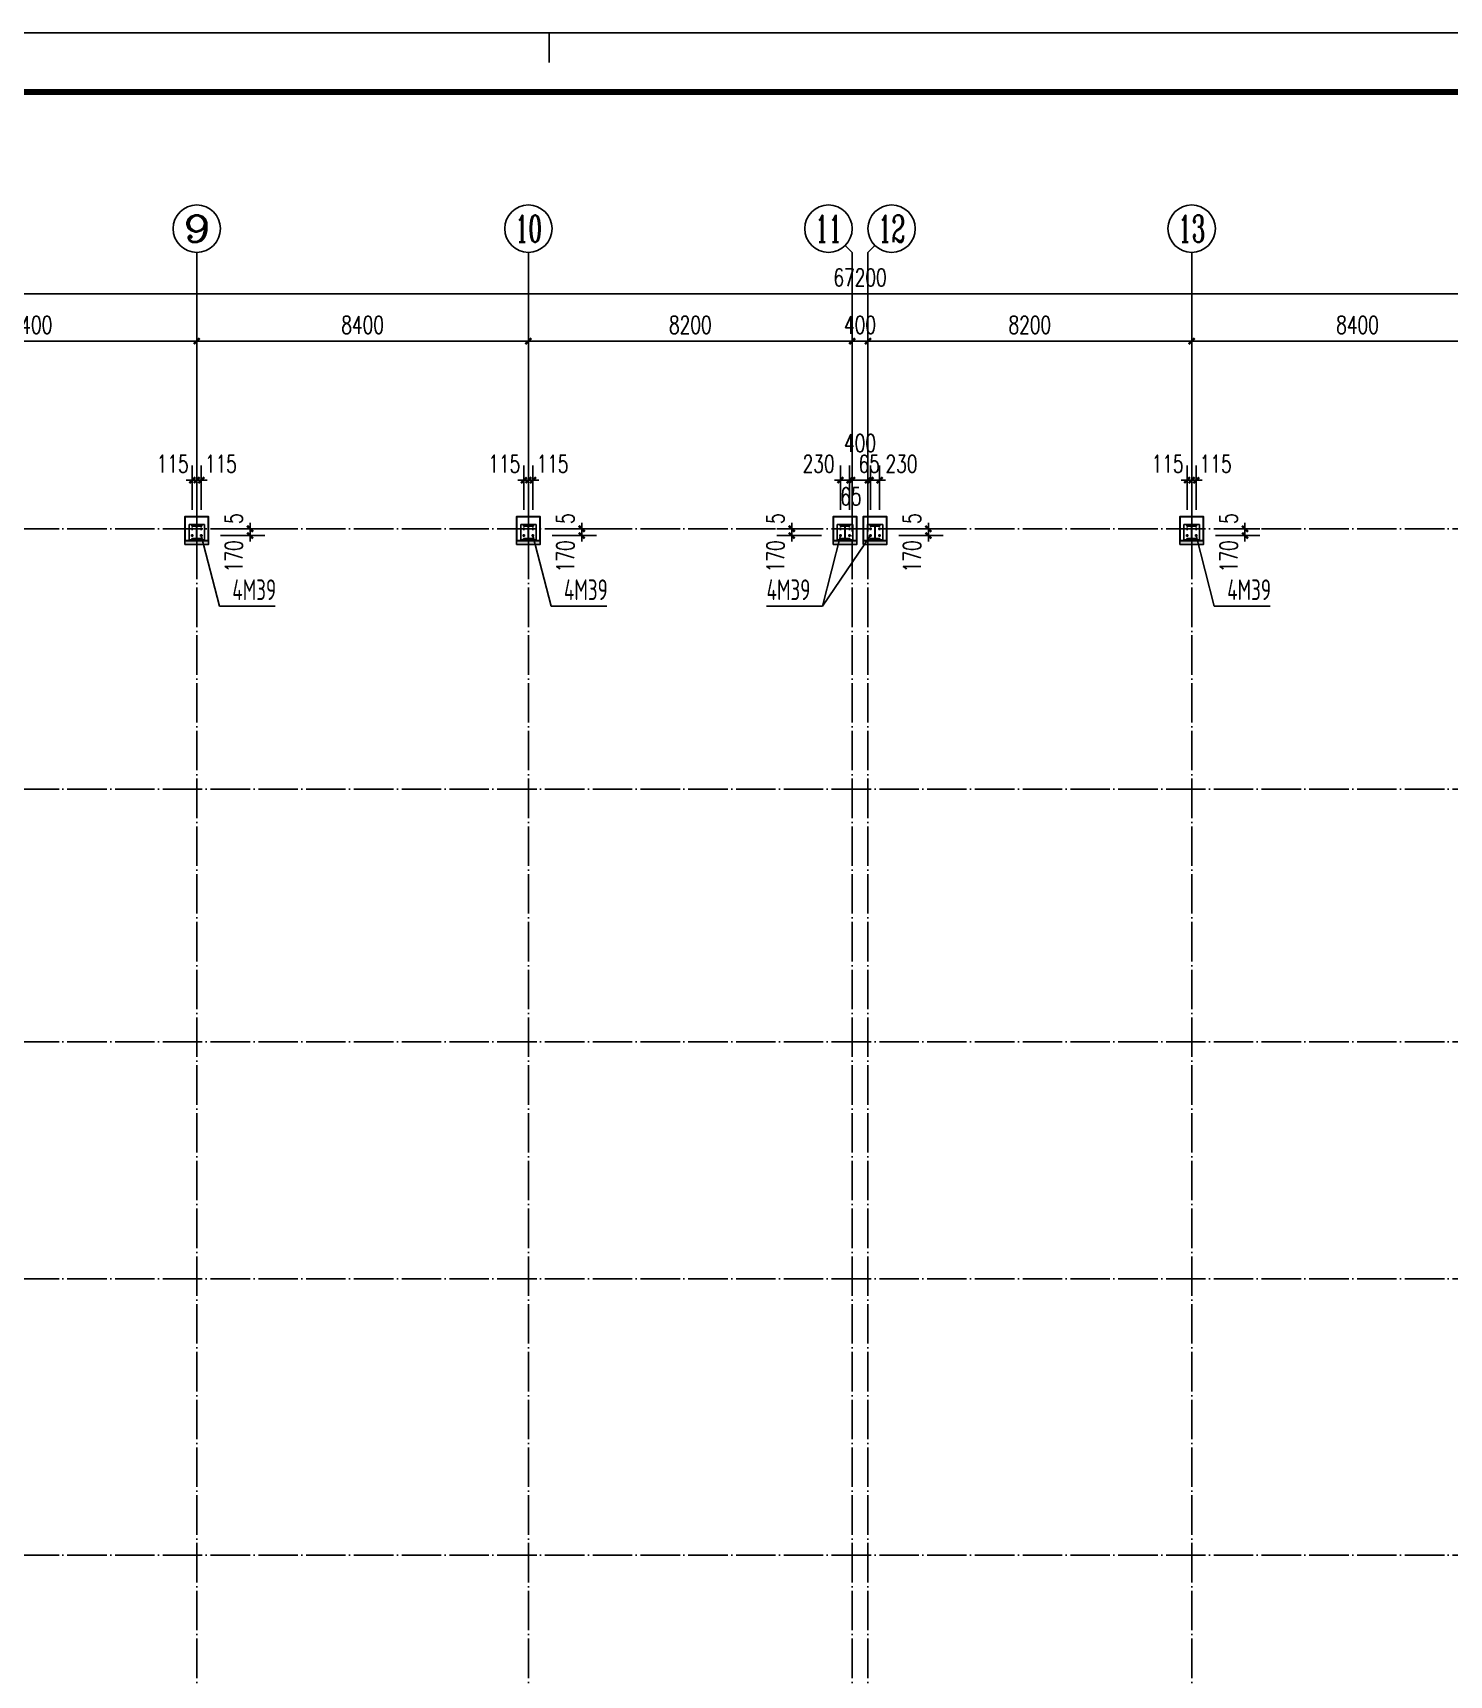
# Model space of a CAD drawing. Extents: x 712773 to 1022356, y -298958 to 209542.
# Drawn here: x 762770 to 798645, y -10254 to 31342 of the extents above; entities that cross this region are included whole.
import ezdxf
from ezdxf.enums import TextEntityAlignment as Align

# ---------------------------------------------------------------- set-up
doc = ezdxf.new("R2010")
doc.units = 0
doc.header["$LTSCALE"] = 500
doc.header["$MEASUREMENT"] = 0
doc.linetypes.add('DOTE', pattern=[2.42, 2, -0.2, 0.02, -0.2])
doc.layers.get('0').update_dxf_attribs({"linetype": 'CONTINUOUS'})
doc.layers.get('DEFPOINTS').update_dxf_attribs({"linetype": 'CONTINUOUS'})
doc.layers.add('0S-柱-线', color=50, linetype='CONTINUOUS', lineweight=30)
doc.layers.add('10', color=7, linetype='CONTINUOUS', lineweight=18)
for name, color, linetype in [('AXIS', 3, 'CONTINUOUS'), ('AXIS_TEXT', 7, 'CONTINUOUS'), ('DIM_LEAD', 3, 'CONTINUOUS'), ('DOTE', 1, 'DOTE'), ('PUB_DIM', 3, 'CONTINUOUS'), ('PUB_TEXT', 7, 'CONTINUOUS'), ('T-TK', 157, 'CONTINUOUS'), ('梁柱', 4, 'CONTINUOUS'), ('照明平面标注层', 111, 'CONTINUOUS')]:
    doc.layers.add(name, color=color, linetype=linetype)
doc.styles.add('_TCH_AXIS', font='COMPLEX', dxfattribs={"bigfont": 'GBCBIG'})
doc.styles.add('_TCH_DIM_T3', font='SIMPLEX', dxfattribs={"width": 0.705882, "bigfont": 'GBCBIG'})
doc.styles.add('COMPLEX', font='COMPLEX')
doc.styles.add('TSSD_Rein', font='tssdeng.shx', dxfattribs={"width": 0.7, "bigfont": 'hztxt.shx'})
doc.dimstyles.new('_TCH_ARCH&&150', dxfattribs={"dimtxt": 446.25, "dimasz": 150, "dimexe": 375, "dimexo": 450, "dimgap": 189.375, "dimtad": 1, "dimdec": 0, "dimzin": 0, "dimdsep": 46, "dimtxsty": '_TCH_DIM_T3', "dimblk": 'ARCHTICK', "dimcen": 0.09, "dimclrt": 7, "dimazin": 2, "dimtfac": 1, "dimtdec": 0, "dimtix": 1, "dimtmove": 2, "dimatfit": 3, "dimfxl": 0, "dimtolj": 1, "dimtzin": 0, "dimarcsym": 0})

# ---------------------------------------------------------------- blocks, each defined once
blk = doc.blocks.new('A1E图框')
at = {"layer": 'T-TK'}
for p, q in [((34800, -24700), (118900, -24700)), ((76850, -24700), (76850, -25200))]:
    blk.add_line(p, q, dxfattribs=at)
at = {"layer": 'T-TK', "const_width": 100}
blk.add_lwpolyline([(37300, -83100), (117900, -83100), (117900, -25700), (37300, -25700)], close=True, dxfattribs=at)
blk = doc.blocks.new('esrghhbgsehbgrth')
for p, q in [((752034, -20373), (752034, -20443)), ((752264, -20373), (752264, -20443)), ((751999, -20408), (752069, -20408)), ((751999, -20578), (752069, -20578)), ((752034, -20543), (752034, -20613)), ((752229, -20408), (752299, -20408)), ((752229, -20578), (752299, -20578)), ((752264, -20543), (752264, -20613))]:
    blk.add_line(p, q)
blk.add_lwpolyline([(751954, -20298), (752344, -20298), (752344, -20688), (751954, -20688)], close=True)
at = {"layer": '10', "color": 1}
for centre in [(752034, -20408), (752034, -20578), (752264, -20408), (752264, -20578)]:
    blk.add_circle(centre, 13, dxfattribs=at)
at = {"layer": '梁柱'}
for p, q in [((752024, -20323), (752274, -20323)), ((752024, -20337), (752024, -20323)), ((752024, -20337), (752274, -20337)), ((752145, -20649), (752145, -20337)), ((752154, -20649), (752154, -20337)), ((752274, -20323), (752274, -20337)), ((752274, -20649), (752024, -20649)), ((752024, -20663), (752024, -20649)), ((752274, -20663), (752024, -20663)), ((752274, -20649), (752274, -20663))]:
    blk.add_line(p, q, dxfattribs=at)
blk = doc.blocks.new('_ArchTick')
at = {"color": 0, "linetype": 'ByBlock', "const_width": 0.4}
blk.add_lwpolyline([(-0.5, -0.5), (0.5, 0.5)], dxfattribs=at)
blk = doc.blocks.new('*D299')
at = {"layer": 'AXIS', "color": 0, "lineweight": -2, "transparency": 16777216}
for p, q in [((750123, 20233), (750123, 25108)), ((817323, 20233), (817323, 25108)), ((750123, 24733), (817323, 24733))]:
    blk.add_line(p, q, dxfattribs=at)
at = {"layer": 'DEFPOINTS', "color": 0, "transparency": 16777216}
for p in [(817323, 24733), (750123, 19783), (817323, 19783)]:
    blk.add_point(p, dxfattribs=at)
at = {"layer": 'AXIS', "color": 0, "lineweight": -2, "transparency": 16777216, "xscale": 150, "yscale": 150, "zscale": 150, "rotation": 180}
blk.add_blockref('_ArchTick', (750123, 24733), dxfattribs=at)
at = {"layer": 'AXIS', "color": 0, "lineweight": -2, "transparency": 16777216, "xscale": 150, "yscale": 150, "zscale": 150}
blk.add_blockref('_ArchTick', (817323, 24733), dxfattribs=at)
at = {"layer": 'AXIS', "color": 7, "transparency": 16777216, "insert": (783723, 25146), "char_height": 446.2, "attachment_point": 5, "style": '_TCH_DIM_T3'}
blk.add_mtext('\\A1;67200', dxfattribs=at)
blk = doc.blocks.new('*D301')
at = {"layer": 'AXIS', "color": 0, "lineweight": -2, "transparency": 16777216}
for p, q in [((758523, 20233), (758523, 23908)), ((766923, 20233), (766923, 23908)), ((758523, 23533), (766923, 23533))]:
    blk.add_line(p, q, dxfattribs=at)
at = {"layer": 'DEFPOINTS', "color": 0, "transparency": 16777216}
for p in [(766923, 23533), (758523, 19783), (766923, 19783)]:
    blk.add_point(p, dxfattribs=at)
at = {"layer": 'AXIS', "color": 0, "lineweight": -2, "transparency": 16777216, "xscale": 150, "yscale": 150, "zscale": 150, "rotation": 180}
blk.add_blockref('_ArchTick', (758523, 23533), dxfattribs=at)
at = {"layer": 'AXIS', "color": 0, "lineweight": -2, "transparency": 16777216, "xscale": 150, "yscale": 150, "zscale": 150}
blk.add_blockref('_ArchTick', (766923, 23533), dxfattribs=at)
at = {"layer": 'AXIS', "color": 7, "transparency": 16777216, "insert": (762723, 23946), "char_height": 446.2, "attachment_point": 5, "style": '_TCH_DIM_T3'}
blk.add_mtext('\\A1;8400', dxfattribs=at)
blk = doc.blocks.new('*D302')
at = {"layer": 'AXIS', "color": 0, "lineweight": -2, "transparency": 16777216}
for p, q in [((766923, 20233), (766923, 23908)), ((775323, 20233), (775323, 23908)), ((766923, 23533), (775323, 23533))]:
    blk.add_line(p, q, dxfattribs=at)
at = {"layer": 'DEFPOINTS', "color": 0, "transparency": 16777216}
for p in [(775323, 23533), (766923, 19783), (775323, 19783)]:
    blk.add_point(p, dxfattribs=at)
at = {"layer": 'AXIS', "color": 0, "lineweight": -2, "transparency": 16777216, "xscale": 150, "yscale": 150, "zscale": 150, "rotation": 180}
blk.add_blockref('_ArchTick', (766923, 23533), dxfattribs=at)
at = {"layer": 'AXIS', "color": 0, "lineweight": -2, "transparency": 16777216, "xscale": 150, "yscale": 150, "zscale": 150}
blk.add_blockref('_ArchTick', (775323, 23533), dxfattribs=at)
at = {"layer": 'AXIS', "color": 7, "transparency": 16777216, "insert": (771123, 23946), "char_height": 446.2, "attachment_point": 5, "style": '_TCH_DIM_T3'}
blk.add_mtext('\\A1;8400', dxfattribs=at)
blk = doc.blocks.new('*D303')
at = {"layer": 'AXIS', "color": 0, "lineweight": -2, "transparency": 16777216}
for p, q in [((775323, 20233), (775323, 23908)), ((783523, 20233), (783523, 23908)), ((775323, 23533), (783523, 23533))]:
    blk.add_line(p, q, dxfattribs=at)
at = {"layer": 'DEFPOINTS', "color": 0, "transparency": 16777216}
for p in [(783523, 23533), (775323, 19783), (783523, 19783)]:
    blk.add_point(p, dxfattribs=at)
at = {"layer": 'AXIS', "color": 0, "lineweight": -2, "transparency": 16777216, "xscale": 150, "yscale": 150, "zscale": 150, "rotation": 180}
blk.add_blockref('_ArchTick', (775323, 23533), dxfattribs=at)
at = {"layer": 'AXIS', "color": 0, "lineweight": -2, "transparency": 16777216, "xscale": 150, "yscale": 150, "zscale": 150}
blk.add_blockref('_ArchTick', (783523, 23533), dxfattribs=at)
at = {"layer": 'AXIS', "color": 7, "transparency": 16777216, "insert": (779423, 23946), "char_height": 446.2, "attachment_point": 5, "style": '_TCH_DIM_T3'}
blk.add_mtext('\\A1;8200', dxfattribs=at)
blk = doc.blocks.new('*D304')
at = {"layer": 'AXIS', "color": 0, "lineweight": -2, "transparency": 16777216}
for p, q in [((783523, 20233), (783523, 23908)), ((783923, 20233), (783923, 23908)), ((783523, 23533), (783373, 23533)), ((783523, 23533), (783923, 23533)), ((783923, 23533), (784073, 23533))]:
    blk.add_line(p, q, dxfattribs=at)
at = {"layer": 'DEFPOINTS', "color": 0, "transparency": 16777216}
for p in [(783923, 23533), (783523, 19783), (783923, 19783)]:
    blk.add_point(p, dxfattribs=at)
at = {"layer": 'AXIS', "color": 0, "lineweight": -2, "transparency": 16777216, "xscale": 150, "yscale": 150, "zscale": 150}
blk.add_blockref('_ArchTick', (783523, 23533), dxfattribs=at)
at = {"layer": 'AXIS', "color": 0, "lineweight": -2, "transparency": 16777216, "xscale": 150, "yscale": 150, "zscale": 150, "rotation": 180}
blk.add_blockref('_ArchTick', (783923, 23533), dxfattribs=at)
at = {"layer": 'AXIS', "color": 7, "transparency": 16777216, "insert": (783723, 23946), "char_height": 446.2, "attachment_point": 5, "style": '_TCH_DIM_T3'}
blk.add_mtext('\\A1;400', dxfattribs=at)
blk = doc.blocks.new('*D305')
at = {"layer": 'AXIS', "color": 0, "lineweight": -2, "transparency": 16777216}
for p, q in [((783923, 20233), (783923, 23908)), ((792123, 20233), (792123, 23908)), ((783923, 23533), (792123, 23533))]:
    blk.add_line(p, q, dxfattribs=at)
at = {"layer": 'DEFPOINTS', "color": 0, "transparency": 16777216}
for p in [(792123, 23533), (783923, 19783), (792123, 19783)]:
    blk.add_point(p, dxfattribs=at)
at = {"layer": 'AXIS', "color": 0, "lineweight": -2, "transparency": 16777216, "xscale": 150, "yscale": 150, "zscale": 150, "rotation": 180}
blk.add_blockref('_ArchTick', (783923, 23533), dxfattribs=at)
at = {"layer": 'AXIS', "color": 0, "lineweight": -2, "transparency": 16777216, "xscale": 150, "yscale": 150, "zscale": 150}
blk.add_blockref('_ArchTick', (792123, 23533), dxfattribs=at)
at = {"layer": 'AXIS', "color": 7, "transparency": 16777216, "insert": (788023, 23946), "char_height": 446.2, "attachment_point": 5, "style": '_TCH_DIM_T3'}
blk.add_mtext('\\A1;8200', dxfattribs=at)
blk = doc.blocks.new('*D306')
at = {"layer": 'AXIS', "color": 0, "lineweight": -2, "transparency": 16777216}
for p, q in [((792123, 20233), (792123, 23908)), ((800523, 20233), (800523, 23908)), ((792123, 23533), (800523, 23533))]:
    blk.add_line(p, q, dxfattribs=at)
at = {"layer": 'DEFPOINTS', "color": 0, "transparency": 16777216}
for p in [(800523, 23533), (792123, 19783), (800523, 19783)]:
    blk.add_point(p, dxfattribs=at)
at = {"layer": 'AXIS', "color": 0, "lineweight": -2, "transparency": 16777216, "xscale": 150, "yscale": 150, "zscale": 150, "rotation": 180}
blk.add_blockref('_ArchTick', (792123, 23533), dxfattribs=at)
at = {"layer": 'AXIS', "color": 0, "lineweight": -2, "transparency": 16777216, "xscale": 150, "yscale": 150, "zscale": 150}
blk.add_blockref('_ArchTick', (800523, 23533), dxfattribs=at)
at = {"layer": 'AXIS', "color": 7, "transparency": 16777216, "insert": (796323, 23946), "char_height": 446.2, "attachment_point": 5, "style": '_TCH_DIM_T3'}
blk.add_mtext('\\A1;8400', dxfattribs=at)
blk = doc.blocks.new('*D415')
at = {"layer": 'DEFPOINTS', "color": 0, "transparency": 16777216}
for p in [(767038, 20013), (766923, 18813), (767038, 18813)]:
    blk.add_point(p, dxfattribs=at)
at = {"layer": 'PUB_DIM', "color": 0, "lineweight": -2, "transparency": 16777216}
for p, q in [((766923, 19263), (766923, 20388)), ((767038, 19263), (767038, 20388)), ((766923, 20013), (766773, 20013)), ((766923, 20013), (767038, 20013)), ((767038, 20013), (767188, 20013))]:
    blk.add_line(p, q, dxfattribs=at)
at = {"layer": 'PUB_DIM', "color": 0, "lineweight": -2, "transparency": 16777216, "xscale": 150, "yscale": 150, "zscale": 150}
blk.add_blockref('_ArchTick', (766923, 20013), dxfattribs=at)
at = {"layer": 'PUB_DIM', "color": 0, "lineweight": -2, "transparency": 16777216, "xscale": 150, "yscale": 150, "zscale": 150, "rotation": 180}
blk.add_blockref('_ArchTick', (767038, 20013), dxfattribs=at)
at = {"layer": 'PUB_DIM', "color": 7, "transparency": 16777216, "insert": (767533, 20426), "char_height": 446.2, "attachment_point": 5, "style": '_TCH_DIM_T3'}
blk.add_mtext('\\A1;115', dxfattribs=at)
blk = doc.blocks.new('*D416')
at = {"layer": 'DEFPOINTS', "color": 0, "transparency": 16777216}
for p in [(766923, 20013), (766808, 18813), (766923, 18813)]:
    blk.add_point(p, dxfattribs=at)
at = {"layer": 'PUB_DIM', "color": 0, "lineweight": -2, "transparency": 16777216}
for p, q in [((766808, 19263), (766808, 20388)), ((766923, 19263), (766923, 20388)), ((766808, 20013), (766658, 20013)), ((766808, 20013), (766923, 20013)), ((766923, 20013), (767073, 20013))]:
    blk.add_line(p, q, dxfattribs=at)
at = {"layer": 'PUB_DIM', "color": 0, "lineweight": -2, "transparency": 16777216, "xscale": 150, "yscale": 150, "zscale": 150}
blk.add_blockref('_ArchTick', (766808, 20013), dxfattribs=at)
at = {"layer": 'PUB_DIM', "color": 0, "lineweight": -2, "transparency": 16777216, "xscale": 150, "yscale": 150, "zscale": 150, "rotation": 180}
blk.add_blockref('_ArchTick', (766923, 20013), dxfattribs=at)
at = {"layer": 'PUB_DIM', "color": 7, "transparency": 16777216, "insert": (766313, 20426), "char_height": 446.2, "attachment_point": 5, "style": '_TCH_DIM_T3'}
blk.add_mtext('\\A1;115', dxfattribs=at)
blk = doc.blocks.new('*D417')
at = {"layer": 'DEFPOINTS', "color": 0, "transparency": 16777216}
for p in [(767073, 18778), (768273, 18778), (767073, 18608)]:
    blk.add_point(p, dxfattribs=at)
at = {"layer": 'PUB_DIM', "color": 0, "lineweight": -2, "transparency": 16777216}
for p, q in [((767523, 18778), (768648, 18778)), ((768273, 18778), (768273, 18928)), ((768273, 18608), (768273, 18778)), ((767523, 18608), (768648, 18608)), ((768273, 18608), (768273, 18458))]:
    blk.add_line(p, q, dxfattribs=at)
at = {"layer": 'PUB_DIM', "color": 0, "lineweight": -2, "transparency": 16777216, "xscale": 150, "yscale": 150, "zscale": 150}
for p, rotation in [((768273, 18778), 270), ((768273, 18608), 90)]:
    blk.add_blockref('_ArchTick', p, dxfattribs=dict(at, rotation=rotation))
at = {"layer": 'PUB_DIM', "color": 7, "transparency": 16777216, "insert": (767861, 18083), "char_height": 446.2, "attachment_point": 5, "rotation": 90, "style": '_TCH_DIM_T3'}
blk.add_mtext('\\A1;170', dxfattribs=at)
blk = doc.blocks.new('*D418')
at = {"layer": 'DEFPOINTS', "color": 0, "transparency": 16777216}
for p in [(767073, 18783), (767073, 18778), (768273, 18783)]:
    blk.add_point(p, dxfattribs=at)
at = {"layer": 'PUB_DIM', "color": 0, "lineweight": -2, "transparency": 16777216}
for p, q in [((767523, 18783), (768648, 18783)), ((767523, 18778), (768648, 18778)), ((768273, 18783), (768273, 18933)), ((768273, 18778), (768273, 18783)), ((768273, 18778), (768273, 18628))]:
    blk.add_line(p, q, dxfattribs=at)
at = {"layer": 'PUB_DIM', "color": 0, "lineweight": -2, "transparency": 16777216, "xscale": 150, "yscale": 150, "zscale": 150}
for p, rotation in [((768273, 18783), 270), ((768273, 18778), 90)]:
    blk.add_blockref('_ArchTick', p, dxfattribs=dict(at, rotation=rotation))
at = {"layer": 'PUB_DIM', "color": 7, "transparency": 16777216, "insert": (767861, 19038), "char_height": 446.2, "attachment_point": 5, "rotation": 90, "style": '_TCH_DIM_T3'}
blk.add_mtext('\\A1;5', dxfattribs=at)
blk = doc.blocks.new('*D419')
at = {"layer": 'DEFPOINTS', "color": 0, "transparency": 16777216}
for p in [(775438, 20013), (775323, 18813), (775438, 18813)]:
    blk.add_point(p, dxfattribs=at)
at = {"layer": 'PUB_DIM', "color": 0, "lineweight": -2, "transparency": 16777216}
for p, q in [((775323, 19263), (775323, 20388)), ((775438, 19263), (775438, 20388)), ((775323, 20013), (775173, 20013)), ((775323, 20013), (775438, 20013)), ((775438, 20013), (775588, 20013))]:
    blk.add_line(p, q, dxfattribs=at)
at = {"layer": 'PUB_DIM', "color": 0, "lineweight": -2, "transparency": 16777216, "xscale": 150, "yscale": 150, "zscale": 150}
blk.add_blockref('_ArchTick', (775323, 20013), dxfattribs=at)
at = {"layer": 'PUB_DIM', "color": 0, "lineweight": -2, "transparency": 16777216, "xscale": 150, "yscale": 150, "zscale": 150, "rotation": 180}
blk.add_blockref('_ArchTick', (775438, 20013), dxfattribs=at)
at = {"layer": 'PUB_DIM', "color": 7, "transparency": 16777216, "insert": (775933, 20426), "char_height": 446.2, "attachment_point": 5, "style": '_TCH_DIM_T3'}
blk.add_mtext('\\A1;115', dxfattribs=at)
blk = doc.blocks.new('*D420')
at = {"layer": 'DEFPOINTS', "color": 0, "transparency": 16777216}
for p in [(775323, 20013), (775208, 18813), (775323, 18813)]:
    blk.add_point(p, dxfattribs=at)
at = {"layer": 'PUB_DIM', "color": 0, "lineweight": -2, "transparency": 16777216}
for p, q in [((775208, 19263), (775208, 20388)), ((775323, 19263), (775323, 20388)), ((775208, 20013), (775058, 20013)), ((775208, 20013), (775323, 20013)), ((775323, 20013), (775473, 20013))]:
    blk.add_line(p, q, dxfattribs=at)
at = {"layer": 'PUB_DIM', "color": 0, "lineweight": -2, "transparency": 16777216, "xscale": 150, "yscale": 150, "zscale": 150}
blk.add_blockref('_ArchTick', (775208, 20013), dxfattribs=at)
at = {"layer": 'PUB_DIM', "color": 0, "lineweight": -2, "transparency": 16777216, "xscale": 150, "yscale": 150, "zscale": 150, "rotation": 180}
blk.add_blockref('_ArchTick', (775323, 20013), dxfattribs=at)
at = {"layer": 'PUB_DIM', "color": 7, "transparency": 16777216, "insert": (774713, 20426), "char_height": 446.2, "attachment_point": 5, "style": '_TCH_DIM_T3'}
blk.add_mtext('\\A1;115', dxfattribs=at)
blk = doc.blocks.new('*D421')
at = {"layer": 'DEFPOINTS', "color": 0, "transparency": 16777216}
for p in [(775473, 18778), (776673, 18778), (775473, 18608)]:
    blk.add_point(p, dxfattribs=at)
at = {"layer": 'PUB_DIM', "color": 0, "lineweight": -2, "transparency": 16777216}
for p, q in [((775923, 18778), (777048, 18778)), ((776673, 18778), (776673, 18928)), ((776673, 18608), (776673, 18778)), ((775923, 18608), (777048, 18608)), ((776673, 18608), (776673, 18458))]:
    blk.add_line(p, q, dxfattribs=at)
at = {"layer": 'PUB_DIM', "color": 0, "lineweight": -2, "transparency": 16777216, "xscale": 150, "yscale": 150, "zscale": 150}
for p, rotation in [((776673, 18778), 270), ((776673, 18608), 90)]:
    blk.add_blockref('_ArchTick', p, dxfattribs=dict(at, rotation=rotation))
at = {"layer": 'PUB_DIM', "color": 7, "transparency": 16777216, "insert": (776261, 18083), "char_height": 446.2, "attachment_point": 5, "rotation": 90, "style": '_TCH_DIM_T3'}
blk.add_mtext('\\A1;170', dxfattribs=at)
blk = doc.blocks.new('*D422')
at = {"layer": 'DEFPOINTS', "color": 0, "transparency": 16777216}
for p in [(775473, 18783), (775473, 18778), (776673, 18783)]:
    blk.add_point(p, dxfattribs=at)
at = {"layer": 'PUB_DIM', "color": 0, "lineweight": -2, "transparency": 16777216}
for p, q in [((775923, 18783), (777048, 18783)), ((775923, 18778), (777048, 18778)), ((776673, 18783), (776673, 18933)), ((776673, 18778), (776673, 18783)), ((776673, 18778), (776673, 18628))]:
    blk.add_line(p, q, dxfattribs=at)
at = {"layer": 'PUB_DIM', "color": 0, "lineweight": -2, "transparency": 16777216, "xscale": 150, "yscale": 150, "zscale": 150}
for p, rotation in [((776673, 18783), 270), ((776673, 18778), 90)]:
    blk.add_blockref('_ArchTick', p, dxfattribs=dict(at, rotation=rotation))
at = {"layer": 'PUB_DIM', "color": 7, "transparency": 16777216, "insert": (776261, 19038), "char_height": 446.2, "attachment_point": 5, "rotation": 90, "style": '_TCH_DIM_T3'}
blk.add_mtext('\\A1;5', dxfattribs=at)
blk = doc.blocks.new('*D423')
at = {"layer": 'DEFPOINTS', "color": 0, "transparency": 16777216}
for p in [(784218, 20013), (783988, 18813), (784218, 18813)]:
    blk.add_point(p, dxfattribs=at)
at = {"layer": 'PUB_DIM', "color": 0, "lineweight": -2, "transparency": 16777216}
for p, q in [((783988, 19263), (783988, 20388)), ((784218, 19263), (784218, 20388)), ((783988, 20013), (783838, 20013)), ((783988, 20013), (784218, 20013)), ((784218, 20013), (784368, 20013))]:
    blk.add_line(p, q, dxfattribs=at)
at = {"layer": 'PUB_DIM', "color": 0, "lineweight": -2, "transparency": 16777216, "xscale": 150, "yscale": 150, "zscale": 150}
blk.add_blockref('_ArchTick', (783988, 20013), dxfattribs=at)
at = {"layer": 'PUB_DIM', "color": 0, "lineweight": -2, "transparency": 16777216, "xscale": 150, "yscale": 150, "zscale": 150, "rotation": 180}
blk.add_blockref('_ArchTick', (784218, 20013), dxfattribs=at)
at = {"layer": 'PUB_DIM', "color": 7, "transparency": 16777216, "insert": (784773, 20426), "char_height": 446.2, "attachment_point": 5, "style": '_TCH_DIM_T3'}
blk.add_mtext('\\A1;230', dxfattribs=at)
blk = doc.blocks.new('*D424')
at = {"layer": 'DEFPOINTS', "color": 0, "transparency": 16777216}
for p in [(783988, 20013), (783923, 18813), (783988, 18813)]:
    blk.add_point(p, dxfattribs=at)
at = {"layer": 'PUB_DIM', "color": 0, "lineweight": -2, "transparency": 16777216}
for p, q in [((783923, 19263), (783923, 20388)), ((783988, 19263), (783988, 20388)), ((783923, 20013), (783773, 20013)), ((783923, 20013), (783988, 20013)), ((783988, 20013), (784138, 20013))]:
    blk.add_line(p, q, dxfattribs=at)
at = {"layer": 'PUB_DIM', "color": 0, "lineweight": -2, "transparency": 16777216, "xscale": 150, "yscale": 150, "zscale": 150}
blk.add_blockref('_ArchTick', (783923, 20013), dxfattribs=at)
at = {"layer": 'PUB_DIM', "color": 0, "lineweight": -2, "transparency": 16777216, "xscale": 150, "yscale": 150, "zscale": 150, "rotation": 180}
blk.add_blockref('_ArchTick', (783988, 20013), dxfattribs=at)
at = {"layer": 'PUB_DIM', "color": 7, "transparency": 16777216, "insert": (783956, 20426), "char_height": 446.2, "attachment_point": 5, "style": '_TCH_DIM_T3'}
blk.add_mtext('\\A1;65', dxfattribs=at)
blk = doc.blocks.new('*D425')
at = {"layer": 'DEFPOINTS', "color": 0, "transparency": 16777216}
for p in [(783923, 20013), (783523, 18813), (783923, 18813)]:
    blk.add_point(p, dxfattribs=at)
at = {"layer": 'PUB_DIM', "color": 0, "lineweight": -2, "transparency": 16777216}
for p, q in [((783523, 19263), (783523, 20388)), ((783923, 19263), (783923, 20388)), ((783523, 20013), (783923, 20013))]:
    blk.add_line(p, q, dxfattribs=at)
at = {"layer": 'PUB_DIM', "color": 0, "lineweight": -2, "transparency": 16777216, "xscale": 150, "yscale": 150, "zscale": 150, "rotation": 180}
blk.add_blockref('_ArchTick', (783523, 20013), dxfattribs=at)
at = {"layer": 'PUB_DIM', "color": 0, "lineweight": -2, "transparency": 16777216, "xscale": 150, "yscale": 150, "zscale": 150}
blk.add_blockref('_ArchTick', (783923, 20013), dxfattribs=at)
at = {"layer": 'PUB_DIM', "color": 7, "transparency": 16777216, "insert": (783723, 20951), "char_height": 446.2, "attachment_point": 5, "style": '_TCH_DIM_T3'}
blk.add_mtext('\\A1;400', dxfattribs=at)
blk = doc.blocks.new('*D426')
at = {"layer": 'DEFPOINTS', "color": 0, "transparency": 16777216}
for p in [(783523, 20013), (783458, 18813), (783523, 18813)]:
    blk.add_point(p, dxfattribs=at)
at = {"layer": 'PUB_DIM', "color": 0, "lineweight": -2, "transparency": 16777216}
for p, q in [((783458, 19263), (783458, 20388)), ((783523, 19263), (783523, 20388)), ((783458, 20013), (783308, 20013)), ((783458, 20013), (783523, 20013)), ((783523, 20013), (783673, 20013))]:
    blk.add_line(p, q, dxfattribs=at)
at = {"layer": 'PUB_DIM', "color": 0, "lineweight": -2, "transparency": 16777216, "xscale": 150, "yscale": 150, "zscale": 150}
blk.add_blockref('_ArchTick', (783458, 20013), dxfattribs=at)
at = {"layer": 'PUB_DIM', "color": 0, "lineweight": -2, "transparency": 16777216, "xscale": 150, "yscale": 150, "zscale": 150, "rotation": 180}
blk.add_blockref('_ArchTick', (783523, 20013), dxfattribs=at)
at = {"layer": 'PUB_DIM', "color": 7, "transparency": 16777216, "insert": (783491, 19601), "char_height": 446.2, "attachment_point": 5, "style": '_TCH_DIM_T3'}
blk.add_mtext('\\A1;65', dxfattribs=at)
blk = doc.blocks.new('*D427')
at = {"layer": 'DEFPOINTS', "color": 0, "transparency": 16777216}
for p in [(783458, 20013), (783228, 18813), (783458, 18813)]:
    blk.add_point(p, dxfattribs=at)
at = {"layer": 'PUB_DIM', "color": 0, "lineweight": -2, "transparency": 16777216}
for p, q in [((783228, 19263), (783228, 20388)), ((783458, 19263), (783458, 20388)), ((783228, 20013), (783078, 20013)), ((783228, 20013), (783458, 20013)), ((783458, 20013), (783608, 20013))]:
    blk.add_line(p, q, dxfattribs=at)
at = {"layer": 'PUB_DIM', "color": 0, "lineweight": -2, "transparency": 16777216, "xscale": 150, "yscale": 150, "zscale": 150}
blk.add_blockref('_ArchTick', (783228, 20013), dxfattribs=at)
at = {"layer": 'PUB_DIM', "color": 0, "lineweight": -2, "transparency": 16777216, "xscale": 150, "yscale": 150, "zscale": 150, "rotation": 180}
blk.add_blockref('_ArchTick', (783458, 20013), dxfattribs=at)
at = {"layer": 'PUB_DIM', "color": 7, "transparency": 16777216, "insert": (782673, 20426), "char_height": 446.2, "attachment_point": 5, "style": '_TCH_DIM_T3'}
blk.add_mtext('\\A1;230', dxfattribs=at)
blk = doc.blocks.new('*D428')
at = {"layer": 'DEFPOINTS', "color": 0, "transparency": 16777216}
for p in [(784253, 18778), (785453, 18778), (784253, 18608)]:
    blk.add_point(p, dxfattribs=at)
at = {"layer": 'PUB_DIM', "color": 0, "lineweight": -2, "transparency": 16777216}
for p, q in [((784703, 18778), (785828, 18778)), ((785453, 18778), (785453, 18928)), ((785453, 18608), (785453, 18778)), ((784703, 18608), (785828, 18608)), ((785453, 18608), (785453, 18458))]:
    blk.add_line(p, q, dxfattribs=at)
at = {"layer": 'PUB_DIM', "color": 0, "lineweight": -2, "transparency": 16777216, "xscale": 150, "yscale": 150, "zscale": 150}
for p, rotation in [((785453, 18778), 270), ((785453, 18608), 90)]:
    blk.add_blockref('_ArchTick', p, dxfattribs=dict(at, rotation=rotation))
at = {"layer": 'PUB_DIM', "color": 7, "transparency": 16777216, "insert": (785041, 18083), "char_height": 446.2, "attachment_point": 5, "rotation": 90, "style": '_TCH_DIM_T3'}
blk.add_mtext('\\A1;170', dxfattribs=at)
blk = doc.blocks.new('*D429')
at = {"layer": 'DEFPOINTS', "color": 0, "transparency": 16777216}
for p in [(784253, 18783), (784253, 18778), (785453, 18783)]:
    blk.add_point(p, dxfattribs=at)
at = {"layer": 'PUB_DIM', "color": 0, "lineweight": -2, "transparency": 16777216}
for p, q in [((784703, 18783), (785828, 18783)), ((784703, 18778), (785828, 18778)), ((785453, 18783), (785453, 18933)), ((785453, 18778), (785453, 18783)), ((785453, 18778), (785453, 18628))]:
    blk.add_line(p, q, dxfattribs=at)
at = {"layer": 'PUB_DIM', "color": 0, "lineweight": -2, "transparency": 16777216, "xscale": 150, "yscale": 150, "zscale": 150}
for p, rotation in [((785453, 18783), 270), ((785453, 18778), 90)]:
    blk.add_blockref('_ArchTick', p, dxfattribs=dict(at, rotation=rotation))
at = {"layer": 'PUB_DIM', "color": 7, "transparency": 16777216, "insert": (785041, 19038), "char_height": 446.2, "attachment_point": 5, "rotation": 90, "style": '_TCH_DIM_T3'}
blk.add_mtext('\\A1;5', dxfattribs=at)
blk = doc.blocks.new('*D430')
at = {"layer": 'DEFPOINTS', "color": 0, "transparency": 16777216}
for p in [(781993, 18778), (783193, 18778), (783193, 18608)]:
    blk.add_point(p, dxfattribs=at)
at = {"layer": 'PUB_DIM', "color": 0, "lineweight": -2, "transparency": 16777216}
for p, q in [((782743, 18778), (781618, 18778)), ((781993, 18778), (781993, 18928)), ((781993, 18608), (781993, 18778)), ((782743, 18608), (781618, 18608)), ((781993, 18608), (781993, 18458))]:
    blk.add_line(p, q, dxfattribs=at)
at = {"layer": 'PUB_DIM', "color": 0, "lineweight": -2, "transparency": 16777216, "xscale": 150, "yscale": 150, "zscale": 150}
for p, rotation in [((781993, 18778), 270), ((781993, 18608), 90)]:
    blk.add_blockref('_ArchTick', p, dxfattribs=dict(at, rotation=rotation))
at = {"layer": 'PUB_DIM', "color": 7, "transparency": 16777216, "insert": (781581, 18083), "char_height": 446.2, "attachment_point": 5, "rotation": 90, "style": '_TCH_DIM_T3'}
blk.add_mtext('\\A1;170', dxfattribs=at)
blk = doc.blocks.new('*D431')
at = {"layer": 'DEFPOINTS', "color": 0, "transparency": 16777216}
for p in [(781993, 18783), (783193, 18783), (783193, 18778)]:
    blk.add_point(p, dxfattribs=at)
at = {"layer": 'PUB_DIM', "color": 0, "lineweight": -2, "transparency": 16777216}
for p, q in [((782743, 18783), (781618, 18783)), ((782743, 18778), (781618, 18778)), ((781993, 18783), (781993, 18933)), ((781993, 18778), (781993, 18783)), ((781993, 18778), (781993, 18628))]:
    blk.add_line(p, q, dxfattribs=at)
at = {"layer": 'PUB_DIM', "color": 0, "lineweight": -2, "transparency": 16777216, "xscale": 150, "yscale": 150, "zscale": 150}
for p, rotation in [((781993, 18783), 270), ((781993, 18778), 90)]:
    blk.add_blockref('_ArchTick', p, dxfattribs=dict(at, rotation=rotation))
at = {"layer": 'PUB_DIM', "color": 7, "transparency": 16777216, "insert": (781581, 19038), "char_height": 446.2, "attachment_point": 5, "rotation": 90, "style": '_TCH_DIM_T3'}
blk.add_mtext('\\A1;5', dxfattribs=at)
blk = doc.blocks.new('*D432')
at = {"layer": 'DEFPOINTS', "color": 0, "transparency": 16777216}
for p in [(792238, 20013), (792123, 18813), (792238, 18813)]:
    blk.add_point(p, dxfattribs=at)
at = {"layer": 'PUB_DIM', "color": 0, "lineweight": -2, "transparency": 16777216}
for p, q in [((792123, 19263), (792123, 20388)), ((792238, 19263), (792238, 20388)), ((792123, 20013), (791973, 20013)), ((792123, 20013), (792238, 20013)), ((792238, 20013), (792388, 20013))]:
    blk.add_line(p, q, dxfattribs=at)
at = {"layer": 'PUB_DIM', "color": 0, "lineweight": -2, "transparency": 16777216, "xscale": 150, "yscale": 150, "zscale": 150}
blk.add_blockref('_ArchTick', (792123, 20013), dxfattribs=at)
at = {"layer": 'PUB_DIM', "color": 0, "lineweight": -2, "transparency": 16777216, "xscale": 150, "yscale": 150, "zscale": 150, "rotation": 180}
blk.add_blockref('_ArchTick', (792238, 20013), dxfattribs=at)
at = {"layer": 'PUB_DIM', "color": 7, "transparency": 16777216, "insert": (792733, 20426), "char_height": 446.2, "attachment_point": 5, "style": '_TCH_DIM_T3'}
blk.add_mtext('\\A1;115', dxfattribs=at)
blk = doc.blocks.new('*D433')
at = {"layer": 'DEFPOINTS', "color": 0, "transparency": 16777216}
for p in [(792123, 20013), (792008, 18813), (792123, 18813)]:
    blk.add_point(p, dxfattribs=at)
at = {"layer": 'PUB_DIM', "color": 0, "lineweight": -2, "transparency": 16777216}
for p, q in [((792008, 19263), (792008, 20388)), ((792123, 19263), (792123, 20388)), ((792008, 20013), (791858, 20013)), ((792008, 20013), (792123, 20013)), ((792123, 20013), (792273, 20013))]:
    blk.add_line(p, q, dxfattribs=at)
at = {"layer": 'PUB_DIM', "color": 0, "lineweight": -2, "transparency": 16777216, "xscale": 150, "yscale": 150, "zscale": 150}
blk.add_blockref('_ArchTick', (792008, 20013), dxfattribs=at)
at = {"layer": 'PUB_DIM', "color": 0, "lineweight": -2, "transparency": 16777216, "xscale": 150, "yscale": 150, "zscale": 150, "rotation": 180}
blk.add_blockref('_ArchTick', (792123, 20013), dxfattribs=at)
at = {"layer": 'PUB_DIM', "color": 7, "transparency": 16777216, "insert": (791513, 20426), "char_height": 446.2, "attachment_point": 5, "style": '_TCH_DIM_T3'}
blk.add_mtext('\\A1;115', dxfattribs=at)
blk = doc.blocks.new('*D434')
at = {"layer": 'DEFPOINTS', "color": 0, "transparency": 16777216}
for p in [(792273, 18778), (793473, 18778), (792273, 18608)]:
    blk.add_point(p, dxfattribs=at)
at = {"layer": 'PUB_DIM', "color": 0, "lineweight": -2, "transparency": 16777216}
for p, q in [((792723, 18778), (793848, 18778)), ((793473, 18778), (793473, 18928)), ((793473, 18608), (793473, 18778)), ((792723, 18608), (793848, 18608)), ((793473, 18608), (793473, 18458))]:
    blk.add_line(p, q, dxfattribs=at)
at = {"layer": 'PUB_DIM', "color": 0, "lineweight": -2, "transparency": 16777216, "xscale": 150, "yscale": 150, "zscale": 150}
for p, rotation in [((793473, 18778), 270), ((793473, 18608), 90)]:
    blk.add_blockref('_ArchTick', p, dxfattribs=dict(at, rotation=rotation))
at = {"layer": 'PUB_DIM', "color": 7, "transparency": 16777216, "insert": (793061, 18083), "char_height": 446.2, "attachment_point": 5, "rotation": 90, "style": '_TCH_DIM_T3'}
blk.add_mtext('\\A1;170', dxfattribs=at)
blk = doc.blocks.new('*D435')
at = {"layer": 'DEFPOINTS', "color": 0, "transparency": 16777216}
for p in [(792273, 18783), (792273, 18778), (793473, 18783)]:
    blk.add_point(p, dxfattribs=at)
at = {"layer": 'PUB_DIM', "color": 0, "lineweight": -2, "transparency": 16777216}
for p, q in [((792723, 18783), (793848, 18783)), ((792723, 18778), (793848, 18778)), ((793473, 18783), (793473, 18933)), ((793473, 18778), (793473, 18783)), ((793473, 18778), (793473, 18628))]:
    blk.add_line(p, q, dxfattribs=at)
at = {"layer": 'PUB_DIM', "color": 0, "lineweight": -2, "transparency": 16777216, "xscale": 150, "yscale": 150, "zscale": 150}
for p, rotation in [((793473, 18783), 270), ((793473, 18778), 90)]:
    blk.add_blockref('_ArchTick', p, dxfattribs=dict(at, rotation=rotation))
at = {"layer": 'PUB_DIM', "color": 7, "transparency": 16777216, "insert": (793061, 19038), "char_height": 446.2, "attachment_point": 5, "rotation": 90, "style": '_TCH_DIM_T3'}
blk.add_mtext('\\A1;5', dxfattribs=at)
blk = doc.blocks.new('_AXISO')
blk.add_circle((0, 0), 0.5)
at = {"layer": 'AXIS_TEXT', "style": 'COMPLEX', "width": 1.302083}
blk.add_attdef('A', text='', height=0.56, dxfattribs=at).set_placement((-0.25, -0.28), (0.25, -0.28), align=Align.FIT)

msp = doc.modelspace()

# ---------------------------------------------------------------- hatches: boundary and pattern name
h = msp.add_hatch()
h.set_pattern_fill('混凝土', color=256, scale=50)
h.set_pattern_definition([(50, (0, 2878.7), (358.63009, -31.37607), [37.5, -412.5]), (355, (0, 2878.7), (-69.37567, 376.09607), [30, -330]), (100.4514, (29.9, 2876.1), (289.25469, 344.71977), [31.8701, -350.57106]), (46.1842, (0, 2978.7), (533.62052, -82.7595), [56.25, -618.75]), (96.6356, (44.47, 2971.8), (467.33135, 487.05894), [47.80514, -525.8565]), (351.1842, (0, 2978.7), (467.33097, 487.0593), [45, -495]), (21, (50, 2953.7), (298.45353, -201.30945), [37.5, -412.5]), (326, (50, 2953.7), (121.65767, 362.57502), [30, -330]), (71.4514, (74.87, 2936.94), (420.11131, 161.26525), [31.8701, -350.57106]), (37.5, (0, 2878.71), (6.079928, 166.446927), [0, -326, 0, -335, 0, -331.25]), (7.5, (0, 2878.71), (131.53477, 197.205856), [0, -191, 0, -318.5, 0, -126.25]), (327.5, (-111.5, 2878.71), (266.911218, -11.277436), [0, -125, 0, -390, 0, -517.5]), (317.5, (-161.5, 2878.71), (291.593085, 50.05249), [0, -162.5, 0, -259, 0, -367.5])])
h.paths.add_polyline_path([(750803, 19083.2), (750803, 18383.2), (750303, 18383.2), (749703, 18383.2), (749703, 18483.2), (750303, 18483.2), (750303, 19083.2)])
h.paths.add_polyline_path([(758223, 18383.2), (758223, 18483.2), (758823, 18483.2), (758823, 18383.2)])
h.paths.add_polyline_path([(766623, 18383.2), (766623, 18483.2), (767223, 18483.2), (767223, 18383.2)])
h.paths.add_polyline_path([(775023, 18383.2), (775023, 18483.2), (775623, 18483.2), (775623, 18383.2)])
h.paths.add_polyline_path([(783803, 18383.2), (783803, 18483.2), (784403, 18483.2), (784403, 18383.2)])
h.paths.add_polyline_path([(783043, 18383.2), (783043, 18483.2), (783643, 18483.2), (783643, 18383.2)])
h.paths.add_polyline_path([(791823, 18383.2), (791823, 18483.2), (792423, 18483.2), (792423, 18383.2)])
h.paths.add_polyline_path([(800223, 18383.2), (800223, 18483.2), (800823, 18483.2), (800823, 18383.2)])
h.paths.add_polyline_path([(808623, 18383.2), (808623, 18483.2), (809223, 18483.2), (809223, 18383.2)])
h.paths.add_polyline_path([(817023, 19083.2), (817023, 18483.2), (817623, 18483.2), (817623, 18383.2), (816773, 18383.2), (816773, 19083.2)])

# ---------------------------------------------------------------- linework, layer by layer
for points in [[(766623, 18383.2), (766623, 18483.2), (767223, 18483.2), (767223, 18383.2)], [(775023, 18383.2), (775023, 18483.2), (775623, 18483.2), (775623, 18383.2)], [(783043, 18383.2), (783043, 18483.2), (783643, 18483.2), (783643, 18383.2)], [(783803, 18383.2), (783803, 18483.2), (784403, 18483.2), (784403, 18383.2)], [(791823, 18383.2), (791823, 18483.2), (792423, 18483.2), (792423, 18383.2)]]:
    msp.add_lwpolyline(points, close=True)
at = {"layer": '0S-柱-线'}
for points in [[(767223, 18483.2), (767223, 19083.2), (766623, 19083.2), (766623, 18483.2)], [(775623, 18483.2), (775623, 19083.2), (775023, 19083.2), (775023, 18483.2)], [(783643, 18483.2), (783643, 19083.2), (783043, 19083.2), (783043, 18483.2)], [(784403, 18483.2), (784403, 19083.2), (783803, 19083.2), (783803, 18483.2)], [(792423, 18483.2), (792423, 19083.2), (791823, 19083.2), (791823, 18483.2)]]:
    msp.add_lwpolyline(points, close=True, dxfattribs=at)
at = {"layer": 'AXIS'}
for p, q in [((783347.3, 25958.9), (783523, 25783.2)), ((784098.8, 25958.9), (783923, 25783.2)), ((766923, 19783.2), (766923, 25783.2)), ((775323, 19783.2), (775323, 25783.2)), ((783523, 19783.2), (783523, 25783.2)), ((783923, 19783.2), (783923, 25783.2)), ((792123, 19783.2), (792123, 25783.2))]:
    msp.add_line(p, q, dxfattribs=at)
at = {"layer": 'DIM_LEAD'}
for p, q in [((767038, 18608.2), (767495.8, 16817.3)), ((775438, 18608.2), (775895.8, 16817.3)), ((783228, 18608.2), (782770.2, 16817.3)), ((783988, 18608.2), (782770.2, 16817.3)), ((792238, 18608.2), (792695.8, 16817.3)), ((767495.8, 16817.3), (768911, 16817.3)), ((775895.8, 16817.3), (777311, 16817.3)), ((782770.2, 16817.3), (781355, 16817.3)), ((792695.8, 16817.3), (794111, 16817.3))]:
    msp.add_line(p, q, dxfattribs=at)
at = {"layer": 'DOTE'}
for p, q in [((766923, -21216.8), (766923, 19783.2)), ((775323, -21216.8), (775323, 19783.2)), ((783523, -21216.8), (783523, 19783.2)), ((783923, -21216.8), (783923, 19783.2)), ((792123, -21216.8), (792123, 19783.2)), ((749123, 18783.2), (818323, 18783.2)), ((749123, 12183.2), (818323, 12183.2)), ((749123, 5783.2), (818323, 5783.2)), ((749123, -216.8), (818323, -216.8)), ((749123, -7216.8), (818323, -7216.8))]:
    msp.add_line(p, q, dxfattribs=at)

# ---------------------------------------------------------------- block references
for p in [(14773.6, 39186.2), (23173.6, 39186.2), (31193.6, 39186.2), (31953.6, 39186.2), (39973.6, 39186.2)]:
    msp.add_blockref('esrghhbgsehbgrth', p)
at = {"layer": 'AXIS'}
ref = msp.add_blockref('_AXISO', (766923, 26383.2), dxfattribs=dict(at, xscale=1200, yscale=1200, zscale=1200))
ref.add_attrib('A', '9', dxfattribs={"layer": 'AXIS_TEXT', "height": 678.8, "style": '_TCH_AXIS', "width": 1.875}).set_placement((766583.6, 26043.8), (767262.4, 26043.8), align=Align.FIT)
ref = msp.add_blockref('_AXISO', (775323, 26383.2), dxfattribs=dict(at, xscale=1200, yscale=1200, zscale=1200))
ref.add_attrib('A', '10', dxfattribs={"layer": 'AXIS_TEXT', "height": 678.82, "style": '_TCH_AXIS', "width": 0.905172}).set_placement((774983.6, 26043.8), (775662.4, 26043.8), align=Align.FIT)
ref = msp.add_blockref('_AXISO', (782923, 26383.2), dxfattribs=dict(at, xscale=1200, yscale=1200, zscale=1200))
ref.add_attrib('A', '11', dxfattribs={"layer": 'AXIS_TEXT', "height": 678.82, "style": '_TCH_AXIS', "width": 1.09375}).set_placement((782583.6, 26043.8), (783262.4, 26043.8), align=Align.FIT)
ref = msp.add_blockref('_AXISO', (784523, 26383.2), dxfattribs=dict(at, xscale=1200, yscale=1200, zscale=1200))
ref.add_attrib('A', '12', dxfattribs={"layer": 'AXIS_TEXT', "height": 678.82, "style": '_TCH_AXIS', "width": 0.905172}).set_placement((784183.6, 26043.8), (784862.4, 26043.8), align=Align.FIT)
ref = msp.add_blockref('_AXISO', (792123, 26383.2), dxfattribs=dict(at, xscale=1200, yscale=1200, zscale=1200))
ref.add_attrib('A', '13', dxfattribs={"layer": 'AXIS_TEXT', "height": 678.82, "style": '_TCH_AXIS', "width": 0.905172}).set_placement((791783.6, 26043.8), (792462.4, 26043.8), align=Align.FIT)
at = {"layer": '照明平面标注层', "xscale": 1.5, "yscale": 1.5, "zscale": 1.5}
msp.add_blockref('A1E图框', (660573, 68392.5), dxfattribs=at)

# ---------------------------------------------------------------- texts
at = {"layer": 'PUB_TEXT', "style": 'TSSD_Rein', "width": 0.7}
for p in [(767822.7, 16974.8), (776222.7, 16974.8), (781355, 16974.8), (793022.7, 16974.8)]:
    msp.add_text('4M39', height=525, dxfattribs=at).set_placement(p)

# ---------------------------------------------------------------- dimensions: what is measured, and where the dimension line sits
at = {"layer": 'AXIS'}
for p1, p2, distance, picture, middle in [((750123, 19783.2), (817323, 19783.2), 4950, '*D299', (783723, 25145.7)), ((758523, 19783.2), (766923, 19783.2), 3750, '*D301', (762723, 23945.7)), ((766923, 19783.2), (775323, 19783.2), 3750, '*D302', (771123, 23945.7)), ((775323, 19783.2), (783523, 19783.2), 3750, '*D303', (779423, 23945.7)), ((783523, 19783.2), (783923, 19783.2), 3750, '*D304', (783723, 23945.7)), ((783923, 19783.2), (792123, 19783.2), 3750, '*D305', (788023, 23945.7)), ((792123, 19783.2), (800523, 19783.2), 3750, '*D306', (796323, 23945.7))]:
    dim = msp.add_aligned_dim(p1=p1, p2=p2, distance=distance, dimstyle='_TCH_ARCH&&150', dxfattribs=at)
    dim.commit()
    dim.dimension.update_dxf_attribs({"geometry": picture, "text_midpoint": middle})
at = {"layer": 'PUB_DIM'}
for base, p1, p2, angle, picture, middle in [((783923, 20013.2), (783523, 18813.2), (783923, 18813.2), 0, '*D425', (783723, 20950.7)), ((766923, 20013.2), (766808, 18813.2), (766923, 18813.2), 0, '*D416', (766313, 20425.7)), ((767038, 20013.2), (766923, 18813.2), (767038, 18813.2), 0, '*D415', (767533, 20425.7)), ((775323, 20013.2), (775208, 18813.2), (775323, 18813.2), 0, '*D420', (774713, 20425.7)), ((775438, 20013.2), (775323, 18813.2), (775438, 18813.2), 0, '*D419', (775933, 20425.7)), ((783458, 20013.2), (783228, 18813.2), (783458, 18813.2), 0, '*D427', (782673, 20425.7)), ((783523, 20013.2), (783458, 18813.2), (783523, 18813.2), 0, '*D426', (783490.5, 19600.7)), ((784218, 20013.2), (783988, 18813.2), (784218, 18813.2), 0, '*D423', (784773, 20425.7)), ((792123, 20013.2), (792008, 18813.2), (792123, 18813.2), 0, '*D433', (791513, 20425.7)), ((792238, 20013.2), (792123, 18813.2), (792238, 18813.2), 0, '*D432', (792733, 20425.7)), ((768273, 18783.2), (767073, 18778.2), (767073, 18783.2), 90, '*D418', (767860.5, 19038.2)), ((776673, 18783.2), (775473, 18778.2), (775473, 18783.2), 90, '*D422', (776260.5, 19038.2)), ((781993, 18783.2), (783193, 18778.2), (783193, 18783.2), 90, '*D431', (781580.5, 19038.2)), ((785453, 18783.2), (784253, 18778.2), (784253, 18783.2), 90, '*D429', (785040.5, 19038.2)), ((793473, 18783.2), (792273, 18778.2), (792273, 18783.2), 90, '*D435', (793060.5, 19038.2)), ((768273, 18778.2), (767073, 18608.2), (767073, 18778.2), 90, '*D417', (767860.5, 18083.2)), ((776673, 18778.2), (775473, 18608.2), (775473, 18778.2), 90, '*D421', (776260.5, 18083.2)), ((781993, 18778.2), (783193, 18608.2), (783193, 18778.2), 90, '*D430', (781580.5, 18083.2)), ((785453, 18778.2), (784253, 18608.2), (784253, 18778.2), 90, '*D428', (785040.5, 18083.2)), ((793473, 18778.2), (792273, 18608.2), (792273, 18778.2), 90, '*D434', (793060.5, 18083.2))]:
    dim = msp.add_linear_dim(base=base, p1=p1, p2=p2, angle=angle, dimstyle='_TCH_ARCH&&150', dxfattribs=at)
    dim.commit()
    dim.dimension.update_dxf_attribs({"geometry": picture, "text_midpoint": middle, "dimtype": 129})
dim = msp.add_aligned_dim(p1=(783923, 18813.2), p2=(783988, 18813.2), distance=1200, dimstyle='_TCH_ARCH&&150', dxfattribs=at)
dim.commit()
dim.dimension.update_dxf_attribs({"geometry": '*D424', "text_midpoint": (783955.5, 20425.7)})

doc.saveas('drawing.dxf')
